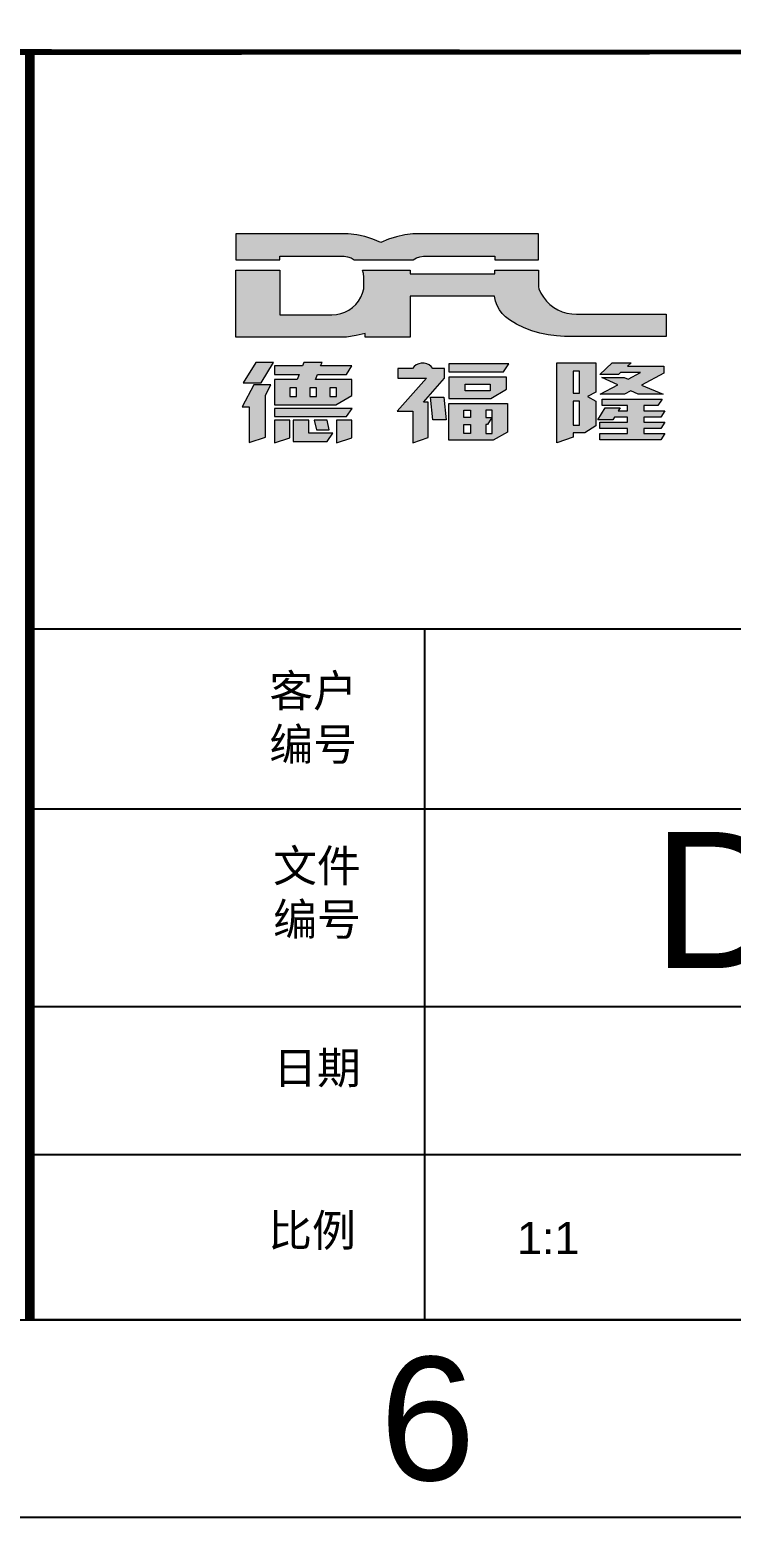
# Model space of a CAD drawing. Header units: millimetres. Extents: x 20905 to 43117, y -15595 to -5301.
# Drawn here: x 25259.5 to 25309.5, y -15444 to -15337.9 of the extents above; entities that cross this region are included whole.
import ezdxf

# ---------------------------------------------------------------- set-up
doc = ezdxf.new("R2010")
doc.units = ezdxf.units.MM
doc.header["$LTSCALE"] = 0.2
doc.layers.add('图形外框', color=7, linetype='Continuous')
doc.layers.add('背胶', color=2, linetype='Continuous')
doc.styles.add('宋体', font='arial.ttf')

msp = doc.modelspace()

# ---------------------------------------------------------------- hatches: boundary and pattern name
at = {"layer": '图形外框'}
h = msp.add_hatch(color=5, dxfattribs=at)
h.paths.add_polyline_path([(25295.7908, -15352.4108), (25286.824, -15352.4108), (25286.2373, -15352.4947), (25285.6507, -15352.6263), (25285.088, -15352.8059), (25284.5373, -15353.0334), (25283.9747, -15352.8059), (25283.4, -15352.6144), (25282.8134, -15352.4947), (25282.2028, -15352.4108), (25274.1937, -15352.4108), (25274.1937, -15354.2665), (25277.3183, -15354.2665), (25277.3183, -15354.0031), (25281.9155, -15354.0031), (25282.1669, -15354.051), (25282.4064, -15354.1348), (25282.6338, -15354.2665), (25286.8479, -15354.2665), (25287.0754, -15354.1348), (25287.3148, -15354.051), (25287.5662, -15354.0031), (25292.6782, -15354.0031), (25292.6782, -15354.2665), (25295.7908, -15354.2665)], flags=17)
h.paths.add_polyline_path([(25274.1937, -15354.2665), (25277.3183, -15354.2665), (25277.3183, -15354.0031), (25281.9155, -15354.0031), (25282.1669, -15354.051), (25282.4064, -15354.1348), (25282.6338, -15354.2665), (25286.8479, -15354.2665), (25287.0754, -15354.1348), (25287.3148, -15354.051), (25287.5662, -15354.0031), (25292.6782, -15354.0031), (25292.6782, -15354.2665), (25295.7908, -15354.2665), (25295.7908, -15352.4108), (25286.824, -15352.4108), (25286.2373, -15352.4947), (25285.6507, -15352.6263), (25285.088, -15352.8059), (25284.5373, -15353.0334), (25283.9747, -15352.8059), (25283.4, -15352.6144), (25282.8134, -15352.4947), (25282.2028, -15352.4108), (25274.1937, -15352.4108)])
for points in [[(25274.1937, -15354.2665), (25277.3183, -15354.2665), (25277.3183, -15354.0031), (25281.9155, -15354.0031), (25282.1669, -15354.051), (25282.4064, -15354.1348), (25282.6338, -15354.2665), (25286.8479, -15354.2665), (25287.0754, -15354.1348), (25287.3148, -15354.051), (25287.5662, -15354.0031), (25292.6782, -15354.0031), (25292.6782, -15354.2665), (25295.7908, -15354.2665), (25295.7908, -15352.4108), (25286.824, -15352.4108), (25286.2373, -15352.4947), (25285.6507, -15352.6263), (25285.088, -15352.8059), (25284.5373, -15353.0334), (25283.9747, -15352.8059), (25283.4, -15352.6144), (25282.8134, -15352.4947), (25282.2028, -15352.4108), (25274.1937, -15352.4108)], [(25286.6324, -15356.8644), (25292.6422, -15356.8644), (25292.7141, -15357.2115), (25292.8338, -15357.5348), (25292.9894, -15357.8341), (25293.193, -15358.1094), (25293.4324, -15358.3489), (25293.7077, -15358.5524), (25294.2225, -15358.8517), (25294.7613, -15359.1151), (25295.312, -15359.3306), (25295.8866, -15359.4982), (25296.4613, -15359.6179), (25297.0598, -15359.7017), (25297.6465, -15359.7376), (25304.9014, -15359.7376), (25304.9014, -15358.1453), (25298.4965, -15358.1453), (25298.1493, -15358.1334), (25297.8141, -15358.0855), (25297.4789, -15357.9897), (25297.1676, -15357.846), (25296.8683, -15357.6784), (25296.5929, -15357.4629), (25296.3535, -15357.2235), (25296.138, -15356.9482), (25295.9584, -15356.6489), (25295.8148, -15356.3376), (25295.7908, -15356.2059), (25295.7908, -15355.0207), (25292.6782, -15355.0207), (25292.6782, -15355.2841), (25286.6324, -15355.2841), (25286.6324, -15355.0207), (25283.2324, -15355.0207), (25283.2923, -15355.2601), (25283.3282, -15355.4996), (25283.3282, -15356.3376), (25283.3162, -15356.3376), (25283.2324, -15356.6489), (25283.1127, -15356.9362), (25282.9451, -15357.2115), (25282.7416, -15357.4629), (25282.5141, -15357.6784), (25282.2507, -15357.858), (25281.9754, -15358.0017), (25281.6761, -15358.1094), (25281.3648, -15358.1693), (25281.0416, -15358.1932), (25277.3183, -15358.1932), (25277.3183, -15355.0207), (25274.1937, -15355.0207), (25274.1937, -15359.7855), (25282.0951, -15359.7855), (25282.7655, -15359.6777), (25283.424, -15359.5221), (25283.424, -15359.7855), (25286.6324, -15359.7855)]]:
    msp.add_hatch(color=5, dxfattribs=at).paths.add_polyline_path(points)
h = msp.add_hatch(color=5, dxfattribs=at)
h.paths.add_polyline_path([(25276.8754, -15361.5932), (25275.6064, -15361.5932), (25274.7205, -15363.0418), (25276.0014, -15363.0418)])
h.paths.add_polyline_path([(25276.3007, -15363.9397), (25276.6958, -15363.1974), (25275.4627, -15363.1974), (25274.6367, -15364.7538), (25275.1514, -15364.7538), (25275.1514, -15367.3157), (25276.3007, -15366.9207)])
h.paths.add_polyline_path([(25282.4662, -15361.8446), (25280.2395, -15361.8446), (25280.3472, -15361.5932), (25279.0303, -15361.5932), (25278.9345, -15361.8446), (25276.9472, -15361.8446), (25276.9472, -15362.4432), (25278.7071, -15362.4432), (25278.5634, -15362.8143), (25276.9472, -15362.8143), (25276.9472, -15364.6221), (25281.3169, -15364.6221), (25282.4542, -15363.9636), (25282.4542, -15362.8143), (25279.8683, -15362.8143), (25280.012, -15362.4432), (25282.0831, -15362.4432)])
h.paths.add_polyline_path([(25278.5155, -15363.401), (25278.5155, -15364.0235), (25278.0366, -15364.0235), (25278.0366, -15363.401)], flags=16)
h.paths.add_polyline_path([(25279.4733, -15363.401), (25279.9402, -15363.401), (25279.9402, -15364.0235), (25279.4733, -15364.0235)], flags=16)
h.paths.add_polyline_path([(25280.8979, -15363.401), (25281.3768, -15363.401), (25281.3768, -15364.0235), (25280.8979, -15364.0235)], flags=16)
h.paths.add_polyline_path([(25282.4782, -15364.8735), (25276.9472, -15364.8735), (25276.9472, -15365.4601), (25282.0831, -15365.4601)])
h.paths.add_polyline_path([(25279.4014, -15365.7115), (25278.2881, -15365.7115), (25278.2881, -15367.2439), (25280.7064, -15367.2439), (25281.1014, -15366.6453), (25279.4014, -15366.6453)])
h.paths.add_polyline_path([(25278.0366, -15365.7115), (25276.9472, -15365.7115), (25276.9472, -15367.3277), (25278.0366, -15366.9686)])
h.paths.add_polyline_path([(25280.6944, -15365.7115), (25279.7845, -15365.7115), (25279.9521, -15366.3939), (25280.85, -15366.3939)], flags=17)
h.paths.add_polyline_path([(25282.4542, -15365.7115), (25281.3648, -15365.7115), (25281.3648, -15367.3277), (25282.4542, -15366.9686)])
h = msp.add_hatch(color=5, dxfattribs=at)
h.paths.add_polyline_path([(25289.0866, -15362.7066), (25289.0866, -15362.0362), (25288.2486, -15362.0362), (25288.1289, -15361.8925), (25287.9732, -15361.7728), (25287.8056, -15361.689), (25287.6141, -15361.6411), (25287.4225, -15361.6411), (25287.243, -15361.689), (25287.0634, -15361.7728), (25286.9197, -15361.8925), (25286.8, -15362.0362), (25285.7465, -15362.0362), (25285.7465, -15362.7186), (25287.7937, -15362.7186), (25285.7106, -15365.077), (25286.824, -15365.077), (25286.824, -15367.3277), (25287.9134, -15366.9566), (25287.9134, -15364.4186), (25287.5782, -15364.4186)])
h.paths.add_polyline_path([(25293.6718, -15361.689), (25289.3739, -15361.689), (25289.3739, -15362.2756), (25293.2887, -15362.2756)])
h.paths.add_polyline_path([(25293.5042, -15362.6467), (25289.3739, -15362.6467), (25289.3739, -15364.1552), (25292.3789, -15364.1552), (25293.5042, -15363.4967)])
h.paths.add_polyline_path([(25290.5472, -15363.1376), (25292.331, -15363.1376), (25292.331, -15363.6165), (25290.5472, -15363.6165)], flags=16)
h.paths.add_polyline_path([(25289.0268, -15364.0714), (25288.069, -15364.0714), (25288.2366, -15365.6876), (25289.1944, -15365.6876)])
h.paths.add_polyline_path([(25293.576, -15364.5143), (25289.3739, -15364.5143), (25289.3739, -15367.1481), (25292.5584, -15367.1481), (25293.576, -15366.5735)])
h.paths.add_polyline_path([(25292.0197, -15366.0108), (25292.1394, -15366.0108), (25292.4627, -15365.52), (25292.0197, -15365.52), (25292.0197, -15365.0052), (25292.4866, -15365.0052), (25292.4866, -15366.6573), (25292.0197, -15366.6573)], flags=16)
h.paths.add_polyline_path([(25290.9303, -15366.0108), (25290.9303, -15366.6573), (25290.4634, -15366.6573), (25290.4634, -15366.0108)], flags=16)
h.paths.add_polyline_path([(25290.9303, -15365.52), (25290.4634, -15365.52), (25290.4634, -15365.0052), (25290.9303, -15365.0052)], flags=16)
h = msp.add_hatch(color=5, dxfattribs=at)
h.paths.add_polyline_path([(25299.8732, -15363.7122), (25299.8732, -15361.6291), (25297.0958, -15361.6291), (25297.0958, -15367.3277), (25298.257, -15366.9326), (25298.257, -15366.6094), (25299.0951, -15366.6094), (25299.8732, -15366.1066), (25299.8732, -15364.3467), (25299.2746, -15364.0235)])
h.paths.add_polyline_path([(25298.257, -15362.2158), (25298.7, -15362.2158), (25298.7, -15363.796), (25298.257, -15363.796)], flags=16)
h.paths.add_polyline_path([(25298.257, -15364.3467), (25298.7, -15364.3467), (25298.7, -15366.0587), (25298.257, -15366.0587)], flags=16)
h.paths.add_polyline_path([(25304.7218, -15361.8566), (25302.1359, -15361.8566), (25302.3873, -15361.6291), (25301.0465, -15361.6291), (25300.1486, -15362.4552), (25301.4894, -15362.4552), (25301.6331, -15362.3235), (25303.0577, -15362.3235), (25302.1838, -15362.7904), (25301.8845, -15362.6707), (25300.3042, -15362.6707), (25301.4415, -15363.1974), (25300.1845, -15363.8679), (25301.9204, -15363.8679), (25302.3753, -15363.6165), (25302.8901, -15363.8679), (25304.6859, -15363.8679), (25303.1415, -15363.2094), (25304.7218, -15362.3594)])
h.paths.add_polyline_path([(25304.6021, -15364.2031), (25300.3281, -15364.2031), (25300.3281, -15364.658), (25302.1239, -15364.658), (25302.1239, -15365.0411), (25301.4774, -15365.0411), (25301.5972, -15364.8256), (25300.5317, -15364.8256), (25300.0169, -15365.6876), (25301.0824, -15365.6876), (25301.2021, -15365.496), (25302.1239, -15365.496), (25302.1239, -15365.8552), (25300.1605, -15365.8552), (25300.1605, -15366.3101), (25302.1239, -15366.3101), (25302.1239, -15366.6693), (25300.1605, -15366.6693), (25300.1605, -15367.1242), (25304.5063, -15367.1242), (25304.8056, -15366.6693), (25303.2852, -15366.6693), (25303.2852, -15366.3101), (25304.5063, -15366.3101), (25304.8056, -15365.8552), (25303.2852, -15365.8552), (25303.2852, -15365.496), (25304.5063, -15365.496), (25304.8056, -15365.0411), (25303.2852, -15365.0411), (25303.2852, -15364.658), (25304.3028, -15364.658)])

# ---------------------------------------------------------------- linework, layer by layer
for points in [[(24554.9575, -14775.179), (24554.9575, -15443.9841), (25529.2178, -15443.9841), (25529.2178, -14775.179)], [(24568.8242, -14789.2591), (24568.8242, -15429.904), (25515.3511, -15429.904), (25515.3511, -14789.2591)]]:
    msp.add_lwpolyline(points, close=True, dxfattribs=at)
at = {"layer": '图形外框', "color": 0}
for points in [[(25515.2849, -15339.4511, 0, 0, 0), (25089.6994, -15339.4511, 0.6953, 0.6953, 0)], [(25259.4882, -15404.013, 0, 0, 0), (25089.6994, -15404.013, 0.6953, 0.6953, 0)]]:
    msp.add_lwpolyline(points, format="xyseb", close=True, dxfattribs=at)
at = {"layer": '图形外框', "color": 0, "const_width": 0.6953}
msp.add_lwpolyline([(25259.4882, -15339.4511), (25259.4882, -15429.8378)], dxfattribs=at)
at = {"layer": '图形外框', "color": 0}
for points in [[(25259.4882, -15380.5955), (25515.3511, -15380.5955)], [(25287.6604, -15380.5955), (25287.6604, -15429.904)], [(25399.8027, -15393.4656), (25259.4882, -15393.4656)], [(25399.8027, -15407.5606), (25259.4882, -15407.5606)], [(25399.8027, -15418.1161), (25259.4882, -15418.1161)]]:
    msp.add_lwpolyline(points, dxfattribs=at)
at = {"layer": '图形外框'}
msp.add_lwpolyline([(25529.2178, -15443.9841), (25515.3511, -15429.904), (25259.5544, -15429.904)], dxfattribs=at)
at = {"layer": '背胶', "color": 5, "lineweight": 0}
for points in [[(25274.1937, -15354.2665), (25277.3183, -15354.2665), (25277.3183, -15354.0031), (25281.9155, -15354.0031), (25282.1669, -15354.051), (25282.4064, -15354.1348), (25282.6338, -15354.2665), (25286.8479, -15354.2665), (25287.0754, -15354.1348), (25287.3148, -15354.051), (25287.5662, -15354.0031), (25292.6782, -15354.0031), (25292.6782, -15354.2665), (25295.7908, -15354.2665), (25295.7908, -15352.4108), (25286.824, -15352.4108), (25286.2373, -15352.4947), (25285.6507, -15352.6263), (25285.088, -15352.8059), (25284.5373, -15353.0334), (25283.9747, -15352.8059), (25283.4, -15352.6144), (25282.8134, -15352.4947), (25282.2028, -15352.4108), (25274.1937, -15352.4108)], [(25293.193, -15358.1094), (25292.9894, -15357.8341), (25292.8338, -15357.5348), (25292.7141, -15357.2115), (25292.6422, -15356.8644), (25286.6324, -15356.8644), (25286.6324, -15359.7855), (25283.424, -15359.7855), (25283.424, -15359.5221), (25282.7655, -15359.6777), (25282.0951, -15359.7855), (25274.1937, -15359.7855), (25274.1937, -15355.0207), (25277.3183, -15355.0207), (25277.3183, -15358.1932), (25281.0416, -15358.1932), (25281.3648, -15358.1693), (25281.6761, -15358.1094), (25281.9754, -15358.0017), (25282.2507, -15357.858), (25282.5141, -15357.6784), (25282.7416, -15357.4629), (25282.9451, -15357.2115), (25283.1127, -15356.9362), (25283.2324, -15356.6489), (25283.3162, -15356.3376), (25283.3282, -15356.3376), (25283.3282, -15355.4996), (25283.2923, -15355.2601), (25283.2324, -15355.0207), (25286.6324, -15355.0207), (25286.6324, -15355.2841), (25292.6782, -15355.2841), (25292.6782, -15355.0207), (25295.7908, -15355.0207), (25295.7908, -15356.2059), (25295.8148, -15356.3376), (25295.9584, -15356.6489), (25296.138, -15356.9482), (25296.3535, -15357.2235), (25296.5929, -15357.4629), (25296.8683, -15357.6784), (25297.1676, -15357.846), (25297.4789, -15357.9897), (25297.8141, -15358.0855), (25298.1493, -15358.1334), (25298.4965, -15358.1453), (25304.9014, -15358.1453), (25304.9014, -15359.7376), (25297.6465, -15359.7376), (25297.0598, -15359.7017), (25296.4613, -15359.6179), (25295.8866, -15359.4982), (25295.312, -15359.3306), (25294.7613, -15359.1151), (25294.2225, -15358.8517), (25293.7077, -15358.5524), (25293.4324, -15358.3489)], [(25276.0014, -15363.0418), (25276.8754, -15361.5932), (25275.6064, -15361.5932), (25274.7205, -15363.0418)], [(25278.7071, -15362.4432), (25278.5634, -15362.8143), (25276.9472, -15362.8143), (25276.9472, -15364.6221), (25281.3169, -15364.6221), (25282.4542, -15363.9636), (25282.4542, -15362.8143), (25279.8683, -15362.8143), (25280.012, -15362.4432), (25282.0831, -15362.4432), (25282.4662, -15361.8446), (25280.2395, -15361.8446), (25280.3472, -15361.5932), (25279.0303, -15361.5932), (25278.9345, -15361.8446), (25276.9472, -15361.8446), (25276.9472, -15362.4432)], [(25287.9732, -15361.7728), (25287.8056, -15361.689), (25287.6141, -15361.6411), (25287.4225, -15361.6411), (25287.243, -15361.689), (25287.0634, -15361.7728), (25286.9197, -15361.8925), (25286.8, -15362.0362), (25285.7465, -15362.0362), (25285.7465, -15362.7186), (25287.7937, -15362.7186), (25285.7106, -15365.077), (25286.824, -15365.077), (25286.824, -15367.3277), (25287.9134, -15366.9566), (25287.9134, -15364.4186), (25287.5782, -15364.4186), (25289.0866, -15362.7066), (25289.0866, -15362.0362), (25288.2486, -15362.0362), (25288.1289, -15361.8925)], [(25289.3739, -15361.689), (25289.3739, -15362.2756), (25293.2887, -15362.2756), (25293.6718, -15361.689)], [(25299.2746, -15364.0235), (25299.8732, -15364.3467), (25299.8732, -15366.1066), (25299.0951, -15366.6094), (25298.257, -15366.6094), (25298.257, -15366.9326), (25297.0958, -15367.3277), (25297.0958, -15361.6291), (25299.8732, -15361.6291), (25299.8732, -15363.7122)], [(25302.1359, -15361.8566), (25304.7218, -15361.8566), (25304.7218, -15362.3594), (25303.1415, -15363.2094), (25304.6859, -15363.8679), (25302.8901, -15363.8679), (25302.3753, -15363.6165), (25301.9204, -15363.8679), (25300.1845, -15363.8679), (25301.4415, -15363.1974), (25300.3042, -15362.6707), (25301.8845, -15362.6707), (25302.1838, -15362.7904), (25303.0577, -15362.3235), (25301.6331, -15362.3235), (25301.4894, -15362.4552), (25300.1486, -15362.4552), (25301.0465, -15361.6291), (25302.3873, -15361.6291)], [(25292.3789, -15364.1552), (25293.5042, -15363.4967), (25293.5042, -15362.6467), (25289.3739, -15362.6467), (25289.3739, -15364.1552)], [(25298.7, -15363.796), (25298.7, -15362.2158), (25298.257, -15362.2158), (25298.257, -15363.796)], [(25275.1514, -15364.7538), (25275.1514, -15367.3157), (25276.3007, -15366.9207), (25276.3007, -15363.9397), (25276.6958, -15363.1974), (25275.4627, -15363.1974), (25274.6367, -15364.7538)], [(25278.5155, -15364.0235), (25278.5155, -15363.401), (25278.0366, -15363.401), (25278.0366, -15364.0235)], [(25279.9402, -15364.0235), (25279.9402, -15363.401), (25279.4733, -15363.401), (25279.4733, -15364.0235)], [(25280.8979, -15364.0235), (25281.3768, -15364.0235), (25281.3768, -15363.401), (25280.8979, -15363.401)], [(25290.5472, -15363.6165), (25290.5472, -15363.1376), (25292.331, -15363.1376), (25292.331, -15363.6165)], [(25282.4782, -15364.8735), (25276.9472, -15364.8735), (25276.9472, -15365.4601), (25282.0831, -15365.4601)], [(25289.1944, -15365.6876), (25288.2366, -15365.6876), (25288.069, -15364.0714), (25289.0268, -15364.0714)], [(25292.5584, -15367.1481), (25289.3739, -15367.1481), (25289.3739, -15364.5143), (25293.576, -15364.5143), (25293.576, -15366.5735)], [(25298.7, -15366.0587), (25298.7, -15364.3467), (25298.257, -15364.3467), (25298.257, -15366.0587)], [(25303.2852, -15364.658), (25303.2852, -15365.0411), (25304.8056, -15365.0411), (25304.5063, -15365.496), (25303.2852, -15365.496), (25303.2852, -15365.8552), (25304.8056, -15365.8552), (25304.5063, -15366.3101), (25303.2852, -15366.3101), (25303.2852, -15366.6693), (25304.8056, -15366.6693), (25304.5063, -15367.1242), (25300.1605, -15367.1242), (25300.1605, -15366.6693), (25302.1239, -15366.6693), (25302.1239, -15366.3101), (25300.1605, -15366.3101), (25300.1605, -15365.8552), (25302.1239, -15365.8552), (25302.1239, -15365.496), (25301.2021, -15365.496), (25301.0824, -15365.6876), (25300.0169, -15365.6876), (25300.5317, -15364.8256), (25301.5972, -15364.8256), (25301.4774, -15365.0411), (25302.1239, -15365.0411), (25302.1239, -15364.658), (25300.3281, -15364.658), (25300.3281, -15364.2031), (25304.6021, -15364.2031), (25304.3028, -15364.658)], [(25278.0366, -15366.9686), (25278.0366, -15365.7115), (25276.9472, -15365.7115), (25276.9472, -15367.3277)], [(25278.2881, -15367.2439), (25280.7064, -15367.2439), (25281.1014, -15366.6453), (25279.4014, -15366.6453), (25279.4014, -15365.7115), (25278.2881, -15365.7115)], [(25280.6944, -15365.7115), (25279.7845, -15365.7115), (25279.9521, -15366.3939), (25280.85, -15366.3939)], [(25281.3648, -15365.7115), (25281.3648, -15367.3277), (25282.4542, -15366.9686), (25282.4542, -15365.7115)], [(25290.4634, -15365.0052), (25290.9303, -15365.0052), (25290.9303, -15365.52), (25290.4634, -15365.52)], [(25292.4627, -15365.52), (25292.1394, -15366.0108), (25292.0197, -15366.0108), (25292.0197, -15366.6573), (25292.4866, -15366.6573), (25292.4866, -15365.0052), (25292.0197, -15365.0052), (25292.0197, -15365.52)], [(25290.9303, -15366.6573), (25290.4634, -15366.6573), (25290.4634, -15366.0108), (25290.9303, -15366.0108)]]:
    msp.add_lwpolyline(points, close=True, dxfattribs=at)

# ---------------------------------------------------------------- texts
at = {"layer": '图形外框', "color": 0, "style": '宋体'}
msp.add_text('1:1', height=2.29283, dxfattribs=at).set_placement((25294.2527, -15425.2104))
at = {"layer": '图形外框', "style": '宋体'}
msp.add_text('6', height=8.8001, dxfattribs=at).set_placement((25284.4487, -15441.3441))
at = {"layer": '图形外框', "color": 0, "char_height": 2.29283, "attachment_point": 1, "style": '宋体'}
for s, insert, width in [('{\\fSimSun|b0|i0|c134|p54;客户编号}', (25276.582, -15383.8696), 6.888679), ('{\\fSimSun|b0|i0|c134|p54;文件编号}', (25276.8512, -15396.3571), 6.888679), ('{\\fSimSun|b0|i0|c134|p54;日期}', (25276.8512, -15410.77), 12.767058), ('{\\fSimSun|b0|i0|c134|p54;比例}', (25276.4984, -15422.3732), 12.767058)]:
    msp.add_mtext(s, dxfattribs=dict(at, insert=insert, width=width))
at = {"layer": '图形外框', "insert": (25343.903, -15395.087), "char_height": 9.72, "width": 100.928046, "attachment_point": 2, "style": '宋体'}
msp.add_mtext('D101T41A06', dxfattribs=at)

doc.saveas('drawing.dxf')
